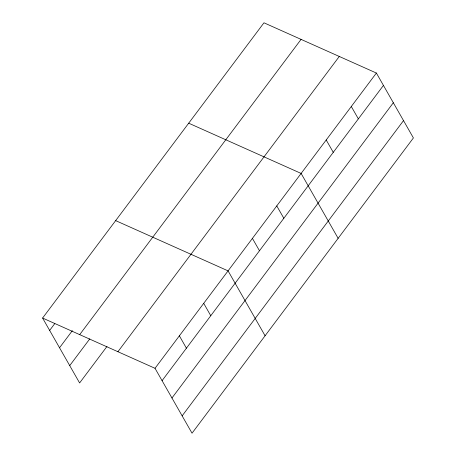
<?xml version="1.0" encoding="UTF-8"?>
<svg xmlns="http://www.w3.org/2000/svg" width="456" height="456" viewBox="0 0 456 456"><rect width="100%" height="100%" fill="white"/><g stroke="black" fill="none" stroke-linecap="round" stroke-linejoin="round"><path stroke-width="0.68" d="M42.596 318.054L263.967 22.8L376.388 73.045L413.404 137.946L192.033 433.2L155.017 368.3L42.596 318.054L79.612 382.954L106.955 346.486M49.647 330.423L54.777 323.583M59.536 347.757L72.35 330.663M79.692 334.636L301.068 39.381M69.722 365.615L89.803 338.837M117.916 351.718L339.287 56.464M155.017 368.3L376.388 73.045M162.068 380.669L383.445 85.414M171.958 398.002L393.328 102.748M182.143 415.866L403.52 120.612M188.698 123.188L301.12 173.434L338.141 238.334M115.647 220.618L228.068 270.87L265.084 335.764M351.302 106.51L358.353 118.879M326.211 139.975L333.268 152.338M276.769 205.912L283.826 218.281M252.419 238.391L259.475 250.754M203.718 303.348L210.769 315.712M179.368 335.821L186.418 348.19"/></g></svg>
